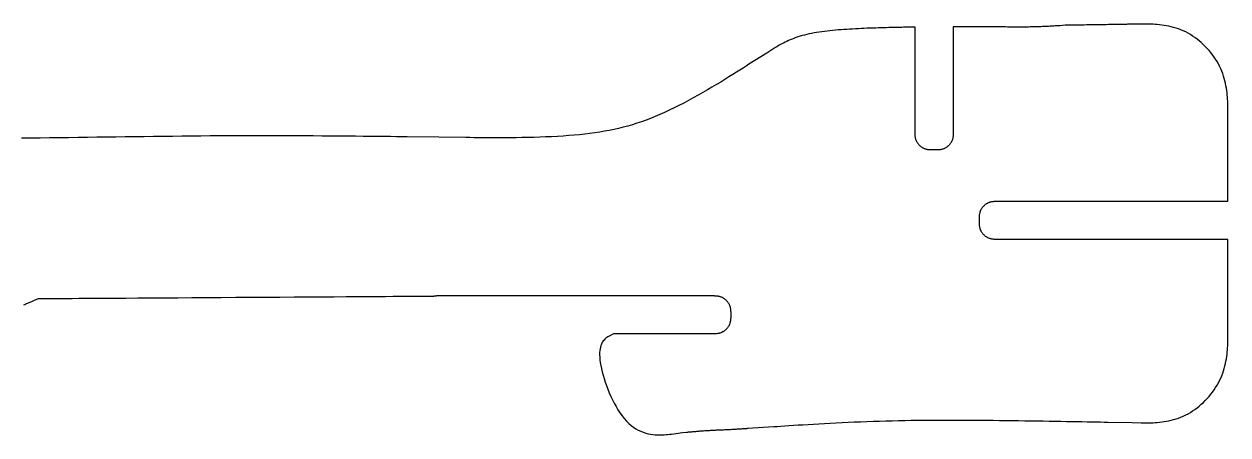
# Model space of a CAD drawing. Header units: millimetres. Extents: x -2860 to -1973, y -195 to 17.
# Drawn here: x -2121.3 to -1972.9, y -93.3 to -42.6 of the extents above; entities that cross this region are included whole.
import ezdxf

# ---------------------------------------------------------------- set-up
doc = ezdxf.new("R2010")
doc.units = ezdxf.units.MM

msp = doc.modelspace()

# ---------------------------------------------------------------- linework, layer by layer
at = {"flags": 128}
msp.add_lwpolyline([(-2121.29384, -77.240815), (-2121.174213, -77.187309), (-2121.056527, -77.135096), (-2120.941127, -77.084284), (-2120.82836, -77.03498), (-2120.71857, -76.987293), (-2120.612103, -76.94133), (-2120.509303, -76.897199), (-2120.410516, -76.855009), (-2120.316088, -76.814867), (-2120.226363, -76.77688), (-2120.141687, -76.741158), (-2120.062405, -76.707807), (-2119.988863, -76.676936), (-2119.492738, -76.468959), (-2119.491724, -76.468953), (-2119.484625, -76.468907), (-2119.465358, -76.468783), (-2119.427838, -76.468542), (-2119.365979, -76.468144), (-2119.273699, -76.467551), (-2119.144912, -76.466723), (-2118.973534, -76.465621), (-2118.753481, -76.464206), (-2118.478668, -76.462438), (-2118.143011, -76.46028), (-2117.740425, -76.457691), (-2117.264826, -76.454633), (-2116.71013, -76.451066), (-2116.070252, -76.446951), (-2115.339107, -76.442249), (-2114.510612, -76.436922), (-2113.578682, -76.430929), (-2112.537232, -76.424232), (-2111.380178, -76.416792), (-2110.104478, -76.408588), (-2108.719258, -76.399681), (-2107.236688, -76.390147), (-2105.668935, -76.380066), (-2104.02817, -76.369515), (-2102.32656, -76.358573), (-2100.576276, -76.347317), (-2098.789484, -76.335828), (-2096.978355, -76.324181), (-2095.155057, -76.312456), (-2093.331759, -76.300732), (-2091.52063, -76.289085), (-2089.733839, -76.277595), (-2087.983554, -76.26634), (-2086.281944, -76.255398), (-2084.641179, -76.244847), (-2083.073427, -76.234766), (-2081.590856, -76.225232), (-2080.205637, -76.216325), (-2078.929937, -76.208121), (-2077.772883, -76.200681), (-2076.731433, -76.193984), (-2075.799503, -76.187991), (-2074.971007, -76.182663), (-2074.239863, -76.177962), (-2073.599985, -76.173847), (-2073.045288, -76.17028), (-2072.569689, -76.167222), (-2072.167104, -76.164633), (-2071.831446, -76.162475), (-2071.556634, -76.160707), (-2071.33658, -76.159292), (-2071.165202, -76.15819), (-2071.036416, -76.157362), (-2070.944135, -76.156769), (-2070.882277, -76.156371), (-2070.844756, -76.15613), (-2070.825489, -76.156006), (-2070.818391, -76.15596), (-2070.817376, -76.155954), (-2070.791499, -76.150621), (-2070.787427, -76.149782), (-2070.782985, -76.148869), (-2070.778192, -76.147888), (-2070.773068, -76.146845), (-2070.76763, -76.145745), (-2070.761898, -76.144595), (-2070.755891, -76.143401), (-2070.749626, -76.142168), (-2070.743124, -76.140902), (-2070.736402, -76.13961), (-2070.729479, -76.138297), (-2070.722375, -76.136969), (-2070.715108, -76.135632), (-2070.707696, -76.134292), (-2070.700159, -76.132955), (-2070.692515, -76.131627), (-2070.684783, -76.130314), (-2070.676981, -76.129021), (-2070.669129, -76.127755), (-2070.661246, -76.126521), (-2070.653346, -76.125325), (-2070.645433, -76.124168), (-2070.637508, -76.123049), (-2070.62957, -76.121969), (-2070.62162, -76.120929), (-2070.613658, -76.119927), (-2070.605684, -76.118965), (-2070.597698, -76.118042), (-2070.589701, -76.117159), (-2070.581692, -76.116316), (-2070.573672, -76.115513), (-2070.565641, -76.11475), (-2070.5576, -76.114028), (-2070.549548, -76.113345), (-2070.541485, -76.112704), (-2070.533412, -76.112103), (-2070.525329, -76.111543), (-2070.517237, -76.111024), (-2070.509134, -76.110547), (-2070.501022, -76.110111), (-2070.492905, -76.109716), (-2070.484799, -76.10936), (-2070.476725, -76.109042), (-2070.468706, -76.108759), (-2070.460761, -76.108509), (-2070.452911, -76.108291), (-2070.445178, -76.108102), (-2070.437583, -76.107939), (-2070.430147, -76.107802), (-2070.42289, -76.107687), (-2070.415834, -76.107593), (-2070.408999, -76.107518), (-2070.402407, -76.10746), (-2070.396078, -76.107416), (-2070.390034, -76.107384), (-2070.384295, -76.107363), (-2070.378883, -76.10735), (-2070.373819, -76.107344), (-2070.369123, -76.107341), (-2070.337451, -76.107341), (-2070.336748, -76.107341), (-2070.331824, -76.107341), (-2070.318461, -76.107341), (-2070.292437, -76.107341), (-2070.249534, -76.107341), (-2070.18553, -76.107341), (-2070.096206, -76.107341), (-2069.977342, -76.107341), (-2069.824718, -76.107341), (-2069.634113, -76.107341), (-2069.401308, -76.107341), (-2069.122083, -76.107341), (-2068.792218, -76.107341), (-2068.407492, -76.107341), (-2067.963686, -76.107341), (-2067.456579, -76.107341), (-2066.881952, -76.107341), (-2066.235584, -76.107341), (-2065.513256, -76.107341), (-2064.710748, -76.107341), (-2063.825949, -76.107341), (-2062.865189, -76.107341), (-2061.836909, -76.107341), (-2060.749549, -76.107341), (-2059.611548, -76.107341), (-2058.431347, -76.107341), (-2057.217386, -76.107341), (-2055.978105, -76.107341), (-2054.721943, -76.107341), (-2053.457342, -76.107341), (-2052.19274, -76.107341), (-2050.936579, -76.107341), (-2049.697297, -76.107341), (-2048.483336, -76.107341), (-2047.303135, -76.107341), (-2046.165134, -76.107341), (-2045.077774, -76.107341), (-2044.049494, -76.107341), (-2043.088734, -76.107341), (-2042.203935, -76.107341), (-2041.401427, -76.107341), (-2040.679099, -76.107341), (-2040.032731, -76.107341), (-2039.458104, -76.107341), (-2038.950998, -76.107341), (-2038.507191, -76.107341), (-2038.122466, -76.107341), (-2037.7926, -76.107341), (-2037.513375, -76.107341), (-2037.28057, -76.107341), (-2037.089966, -76.107341), (-2036.937341, -76.107341), (-2036.818477, -76.107341), (-2036.729153, -76.107341), (-2036.66515, -76.107341), (-2036.622246, -76.107341), (-2036.596222, -76.107341), (-2036.582859, -76.107341), (-2036.577936, -76.107341), (-2036.577232, -76.107341), (-2036.359716, -76.107258), (-2036.325489, -76.107267), (-2036.288192, -76.107408), (-2036.248019, -76.107813), (-2036.205161, -76.108614), (-2036.159812, -76.109945), (-2036.112164, -76.111939), (-2036.062412, -76.114727), (-2036.010746, -76.118443), (-2035.95736, -76.123219), (-2035.902448, -76.129188), (-2035.846202, -76.136482), (-2035.788814, -76.145236), (-2035.730478, -76.15558), (-2035.671387, -76.167648), (-2035.611733, -76.181572), (-2035.551709, -76.197486), (-2035.491509, -76.215521), (-2035.431324, -76.235811), (-2035.371349, -76.258489), (-2035.311775, -76.283686), (-2035.252781, -76.311496), (-2035.194485, -76.341856), (-2035.136991, -76.374662), (-2035.080403, -76.409811), (-2035.024825, -76.4472), (-2034.970359, -76.486726), (-2034.91711, -76.528286), (-2034.865181, -76.571775), (-2034.814676, -76.617092), (-2034.765699, -76.664133), (-2034.718354, -76.712795), (-2034.672743, -76.762974), (-2034.628971, -76.814568), (-2034.587142, -76.867473), (-2034.547359, -76.921587), (-2034.509725, -76.976805), (-2034.474345, -77.033025), (-2034.441322, -77.090144), (-2034.410759, -77.148058), (-2034.382761, -77.206664), (-2034.357392, -77.265845), (-2034.334558, -77.325423), (-2034.314124, -77.385207), (-2034.295959, -77.445006), (-2034.279928, -77.504628), (-2034.265898, -77.563882), (-2034.253736, -77.622576), (-2034.243308, -77.680519), (-2034.234481, -77.737518), (-2034.227122, -77.793384), (-2034.221096, -77.847924), (-2034.216271, -77.900947), (-2034.212514, -77.952262), (-2034.20969, -78.001676), (-2034.207667, -78.048998), (-2034.20631, -78.094038), (-2034.205488, -78.136603), (-2034.205065, -78.176502), (-2034.204909, -78.213543), (-2034.204887, -78.463564), (-2034.204887, -78.679552), (-2034.20491, -78.713538), (-2034.205066, -78.750572), (-2034.20549, -78.790463), (-2034.206315, -78.83302), (-2034.207676, -78.87805), (-2034.209707, -78.925362), (-2034.21254, -78.974766), (-2034.216311, -79.026068), (-2034.221153, -79.079079), (-2034.227199, -79.133605), (-2034.234584, -79.189457), (-2034.243442, -79.246441), (-2034.253906, -79.304368), (-2034.266111, -79.363044), (-2034.28019, -79.422279), (-2034.296276, -79.481882), (-2034.314505, -79.54166), (-2034.33501, -79.601423), (-2034.357924, -79.660978), (-2034.383382, -79.720134), (-2034.411477, -79.778715), (-2034.442145, -79.836603), (-2034.475279, -79.893694), (-2034.510777, -79.949886), (-2034.548531, -80.005077), (-2034.588437, -80.059162), (-2034.630391, -80.112038), (-2034.674286, -80.163604), (-2034.720018, -80.213756), (-2034.767482, -80.262391), (-2034.816573, -80.309406), (-2034.867185, -80.354699), (-2034.919214, -80.398165), (-2034.972554, -80.439703), (-2035.027101, -80.479208), (-2035.08275, -80.51658), (-2035.139394, -80.551713), (-2035.19693, -80.584506), (-2035.255252, -80.614855), (-2035.314255, -80.642658), (-2035.37382, -80.66785), (-2035.433769, -80.690526), (-2035.493912, -80.710817), (-2035.554056, -80.728855), (-2035.61401, -80.744774), (-2035.673582, -80.758706), (-2035.732582, -80.770784), (-2035.790818, -80.781139), (-2035.848098, -80.789904), (-2035.904231, -80.797213), (-2035.959025, -80.803196), (-2036.012289, -80.807987), (-2036.063831, -80.811719), (-2036.11346, -80.814523), (-2036.160984, -80.816532), (-2036.206213, -80.817879), (-2036.248953, -80.818696), (-2036.289015, -80.819115), (-2036.326206, -80.81927), (-2036.577232, -80.819292), (-2036.577483, -80.819292), (-2036.579242, -80.819292), (-2036.584014, -80.819292), (-2036.593307, -80.819292), (-2036.608628, -80.819292), (-2036.631484, -80.819292), (-2036.663382, -80.819292), (-2036.705829, -80.819292), (-2036.760332, -80.819292), (-2036.828397, -80.819292), (-2036.911533, -80.819292), (-2037.011246, -80.819292), (-2037.129042, -80.819292), (-2037.266429, -80.819292), (-2037.424915, -80.819292), (-2037.606005, -80.819292), (-2037.811207, -80.819292), (-2038.042028, -80.819292), (-2038.299974, -80.819292), (-2038.586554, -80.819292), (-2038.902519, -80.819292), (-2039.245611, -80.819292), (-2039.612814, -80.819292), (-2040.001116, -80.819292), (-2040.407501, -80.819292), (-2040.828956, -80.819292), (-2041.262467, -80.819292), (-2041.70502, -80.819292), (-2042.153601, -80.819292), (-2042.605196, -80.819292), (-2043.056791, -80.819292), (-2043.505372, -80.819292), (-2043.947925, -80.819292), (-2044.381436, -80.819292), (-2044.802891, -80.819292), (-2045.209277, -80.819292), (-2045.597578, -80.819292), (-2045.964781, -80.819292), (-2046.307873, -80.819292), (-2046.623839, -80.819292), (-2046.910418, -80.819292), (-2047.168365, -80.819292), (-2047.399186, -80.819292), (-2047.604387, -80.819292), (-2047.785478, -80.819292), (-2047.943963, -80.819292), (-2048.08135, -80.819292), (-2048.199147, -80.819292), (-2048.298859, -80.819292), (-2048.381995, -80.819292), (-2048.450061, -80.819292), (-2048.504563, -80.819292), (-2048.54701, -80.819292), (-2048.578908, -80.819292), (-2048.601764, -80.819292), (-2048.617085, -80.819292), (-2048.626379, -80.819292), (-2048.631151, -80.819292), (-2048.632909, -80.819292), (-2048.63316, -80.819292), (-2049.112507, -81.068266), (-2049.187795, -81.10766), (-2049.269021, -81.151868), (-2049.354933, -81.201973), (-2049.444277, -81.259053), (-2049.535801, -81.32419), (-2049.628253, -81.398465), (-2049.72038, -81.482957), (-2049.81093, -81.578747), (-2049.898651, -81.686916), (-2049.982289, -81.808544), (-2050.060593, -81.944712), (-2050.132309, -82.0965), (-2050.196186, -82.264989), (-2050.25097, -82.45126), (-2050.29541, -82.656392), (-2050.328253, -82.881466), (-2050.348247, -83.127564), (-2050.354138, -83.395764), (-2050.344674, -83.687149), (-2050.318604, -84.002798), (-2050.274972, -84.343138), (-2050.21402, -84.705981), (-2050.136286, -85.088484), (-2050.042309, -85.487806), (-2049.932628, -85.901105), (-2049.807781, -86.325537), (-2049.668307, -86.758262), (-2049.514746, -87.196437), (-2049.347636, -87.637219), (-2049.167516, -88.077768), (-2048.974925, -88.51524), (-2048.770401, -88.946793), (-2048.554484, -89.369585), (-2048.327712, -89.780775), (-2048.090624, -90.17752), (-2047.843759, -90.556978), (-2047.587656, -90.916306), (-2047.322853, -91.252663), (-2047.04989, -91.563207), (-2046.769304, -91.845095), (-2046.481754, -92.096242), (-2046.188362, -92.317587), (-2045.89037, -92.510825), (-2045.589021, -92.677653), (-2045.285556, -92.819767), (-2044.981217, -92.938862), (-2044.677245, -93.036634), (-2044.374883, -93.114779), (-2044.075372, -93.174992), (-2043.779954, -93.21897), (-2043.489871, -93.248408), (-2043.206364, -93.265002), (-2042.930675, -93.270448), (-2042.664047, -93.266442), (-2042.40772, -93.254679), (-2042.162936, -93.236855), (-2041.930938, -93.214666), (-2041.712966, -93.189809), (-2041.510264, -93.163977), (-2040.140586, -92.977653), (-2039.658883, -92.931852), (-2039.583075, -92.924647), (-2039.500403, -92.916812), (-2039.411229, -92.908403), (-2039.315915, -92.899475), (-2039.214821, -92.890086), (-2039.10831, -92.880292), (-2038.996744, -92.870148), (-2038.880483, -92.859712), (-2038.75989, -92.849039), (-2038.635326, -92.838187), (-2038.507154, -92.82721), (-2038.375734, -92.816167), (-2038.241428, -92.805112), (-2038.104598, -92.794102), (-2037.965605, -92.783195), (-2037.824812, -92.772445), (-2037.68258, -92.761909), (-2037.53927, -92.751644), (-2037.395244, -92.741706), (-2037.250864, -92.732151), (-2037.106431, -92.723021), (-2036.962005, -92.714297), (-2036.817586, -92.705945), (-2036.673172, -92.697932), (-2036.528764, -92.690224), (-2036.38436, -92.682788), (-2036.239961, -92.675589), (-2036.095565, -92.668595), (-2035.951173, -92.66177), (-2035.806783, -92.655083), (-2035.662396, -92.648499), (-2035.51801, -92.641985), (-2035.373625, -92.635507), (-2035.229241, -92.62903), (-2035.084857, -92.622523), (-2034.940473, -92.615951), (-2034.796087, -92.60928), (-2034.6517, -92.602477), (-2034.507311, -92.595508), (-2034.36292, -92.588339), (-2034.218585, -92.580949), (-2034.074609, -92.573361), (-2033.931352, -92.565612), (-2033.789175, -92.557737), (-2033.648441, -92.549771), (-2033.509509, -92.54175), (-2033.372741, -92.533711), (-2033.238499, -92.525688), (-2033.107144, -92.517717), (-2032.979036, -92.509834), (-2032.854538, -92.502076), (-2032.734009, -92.494476), (-2032.617812, -92.487072), (-2032.506308, -92.479898), (-2032.399858, -92.472991), (-2032.298823, -92.466386), (-2032.203564, -92.460118), (-2032.114443, -92.454224), (-2032.03182, -92.44874), (-2031.474644, -92.411664), (-2028.874862, -92.238461), (-2028.465721, -92.211226), (-2028.019537, -92.181663), (-2027.53826, -92.150041), (-2027.023845, -92.116629), (-2026.478243, -92.081698), (-2025.903406, -92.045516), (-2025.301288, -92.008354), (-2024.67384, -91.97048), (-2024.023016, -91.932165), (-2023.350768, -91.893677), (-2022.659048, -91.855287), (-2021.949809, -91.817263), (-2021.225003, -91.779876), (-2020.486582, -91.743395), (-2019.736501, -91.708089), (-2018.97671, -91.674229), (-2018.209162, -91.642083), (-2017.43581, -91.611921), (-2016.658606, -91.584013), (-2015.879503, -91.558628), (-2015.100128, -91.535972), (-2014.320804, -91.515998), (-2013.541529, -91.498593), (-2012.7623, -91.483645), (-2011.983116, -91.471044), (-2011.203974, -91.460678), (-2010.424872, -91.452434), (-2009.645807, -91.446201), (-2008.866778, -91.441868), (-2008.087782, -91.439324), (-2007.308818, -91.438455), (-2006.529882, -91.439151), (-2005.750972, -91.4413), (-2004.972087, -91.444791), (-2004.193224, -91.449511), (-2003.414381, -91.45535), (-2002.635555, -91.462195), (-2001.856745, -91.469934), (-2001.077948, -91.478457), (-2000.299161, -91.487652), (-1999.520709, -91.497414), (-1998.744211, -91.50767), (-1997.971614, -91.518355), (-1997.204866, -91.529403), (-1996.445911, -91.540747), (-1995.696696, -91.552323), (-1994.959167, -91.564064), (-1994.235272, -91.575905), (-1993.526956, -91.587781), (-1992.836164, -91.599624), (-1992.164845, -91.611371), (-1991.514944, -91.622954), (-1990.888407, -91.634308), (-1990.287181, -91.645368), (-1989.713211, -91.656068), (-1989.168445, -91.666341), (-1988.654828, -91.676123), (-1988.174307, -91.685348), (-1987.728829, -91.693949), (-1984.724689, -91.752169), (-1983.645415, -91.773086), (-1983.475589, -91.776262), (-1983.290529, -91.779042), (-1983.091194, -91.780716), (-1982.878537, -91.780575), (-1982.653517, -91.777908), (-1982.417089, -91.772006), (-1982.170209, -91.762159), (-1981.913834, -91.747658), (-1981.64892, -91.727792), (-1981.376423, -91.701851), (-1981.0973, -91.669127), (-1980.812506, -91.628909), (-1980.522998, -91.580487), (-1980.229733, -91.523152), (-1979.933665, -91.456193), (-1979.635753, -91.378902), (-1979.336951, -91.290567), (-1979.038217, -91.190481), (-1978.740506, -91.077932), (-1978.444775, -90.952211), (-1978.151906, -90.81282), (-1977.86249, -90.66011), (-1977.577041, -90.494645), (-1977.296075, -90.316987), (-1977.020109, -90.1277), (-1976.749658, -89.927347), (-1976.485239, -89.716491), (-1976.227366, -89.495695), (-1975.976556, -89.265522), (-1975.733325, -89.026535), (-1975.498188, -88.779298), (-1975.271662, -88.524374), (-1975.054262, -88.262325), (-1974.846504, -87.993715), (-1974.648905, -87.719108), (-1974.461979, -87.439065), (-1974.286242, -87.154151), (-1974.122212, -86.864928), (-1973.970403, -86.57196), (-1973.831331, -86.27581), (-1973.705315, -85.977103), (-1973.591891, -85.676717), (-1973.490394, -85.375593), (-1973.400162, -85.074671), (-1973.320533, -84.774891), (-1973.250843, -84.477194), (-1973.190431, -84.182519), (-1973.138633, -83.891807), (-1973.094788, -83.605999), (-1973.058231, -83.326035), (-1973.028301, -83.052854), (-1973.004335, -82.787398), (-1972.98567, -82.530607), (-1972.971644, -82.283421), (-1972.961593, -82.04678), (-1972.954856, -81.821624), (-1972.95077, -81.608895), (-1972.948672, -81.409532), (-1972.947899, -81.224476), (-1972.947788, -79.975516), (-1972.947788, -79.975291), (-1972.947788, -79.973717), (-1972.947788, -79.969444), (-1972.947788, -79.961123), (-1972.947788, -79.947404), (-1972.947788, -79.926939), (-1972.947788, -79.898377), (-1972.947788, -79.86037), (-1972.947788, -79.811567), (-1972.947788, -79.750621), (-1972.947788, -79.67618), (-1972.947788, -79.586897), (-1972.947788, -79.481421), (-1972.947788, -79.358403), (-1972.947788, -79.216494), (-1972.947788, -79.054345), (-1972.947788, -78.870605), (-1972.947788, -78.663926), (-1972.947788, -78.432959), (-1972.947788, -78.176353), (-1972.947788, -77.893435), (-1972.947788, -77.586228), (-1972.947788, -77.257431), (-1972.947788, -76.909743), (-1972.947788, -76.545862), (-1972.947788, -76.168488), (-1972.947788, -75.780318), (-1972.947788, -75.384053), (-1972.947788, -74.98239), (-1972.947788, -74.578028), (-1972.947788, -74.173666), (-1972.947788, -73.772003), (-1972.947788, -73.375737), (-1972.947788, -72.987568), (-1972.947788, -72.610194), (-1972.947788, -72.246313), (-1972.947788, -71.898625), (-1972.947788, -71.569828), (-1972.947788, -71.262621), (-1972.947788, -70.979703), (-1972.947788, -70.723097), (-1972.947788, -70.492129), (-1972.947788, -70.285451), (-1972.947788, -70.101711), (-1972.947788, -69.939562), (-1972.947788, -69.797653), (-1972.947788, -69.674635), (-1972.947788, -69.569159), (-1972.947788, -69.479876), (-1972.947788, -69.405435), (-1972.947788, -69.344489), (-1972.947788, -69.295686), (-1972.947788, -69.257679), (-1972.947788, -69.229117), (-1972.947788, -69.208652), (-1972.947788, -69.194933), (-1972.947788, -69.186612), (-1972.947788, -69.182339), (-1972.947788, -69.180765), (-1972.947788, -69.18054), (-1972.948377, -69.18054), (-1972.952496, -69.18054), (-1972.963676, -69.18054), (-1972.985447, -69.18054), (-1973.021341, -69.18054), (-1973.074888, -69.18054), (-1973.149618, -69.18054), (-1973.249062, -69.18054), (-1973.37675, -69.18054), (-1973.536214, -69.18054), (-1973.730982, -69.18054), (-1973.964587, -69.18054), (-1974.240559, -69.18054), (-1974.562428, -69.18054), (-1974.933724, -69.18054), (-1975.357979, -69.18054), (-1975.838723, -69.18054), (-1976.379486, -69.18054), (-1976.983799, -69.18054), (-1977.655192, -69.18054), (-1978.395431, -69.18054), (-1979.199221, -69.18054), (-1980.059499, -69.18054), (-1980.969204, -69.18054), (-1981.921277, -69.18054), (-1982.908655, -69.18054), (-1983.924277, -69.18054), (-1984.961083, -69.18054), (-1986.012011, -69.18054), (-1987.07, -69.18054), (-1988.127989, -69.18054), (-1989.178917, -69.18054), (-1990.215722, -69.18054), (-1991.231345, -69.18054), (-1992.218723, -69.18054), (-1993.170795, -69.18054), (-1994.080501, -69.18054), (-1994.940779, -69.18054), (-1995.744568, -69.18054), (-1996.484808, -69.18054), (-1997.156201, -69.18054), (-1997.760514, -69.18054), (-1998.301277, -69.18054), (-1998.782021, -69.18054), (-1999.206275, -69.18054), (-1999.577572, -69.18054), (-1999.899441, -69.18054), (-2000.175412, -69.18054), (-2000.409017, -69.18054), (-2000.603786, -69.18054), (-2000.763249, -69.18054), (-2000.890938, -69.18054), (-2000.990382, -69.18054), (-2001.065112, -69.18054), (-2001.118658, -69.18054), (-2001.154552, -69.18054), (-2001.176324, -69.18054), (-2001.187504, -69.18054), (-2001.191623, -69.18054), (-2001.192212, -69.18054), (-2001.192239, -69.18054), (-2001.192428, -69.18054), (-2001.192944, -69.18054), (-2001.193947, -69.18054), (-2001.195602, -69.18054), (-2001.19807, -69.18054), (-2001.201515, -69.18054), (-2001.206098, -69.18054), (-2001.211984, -69.18054), (-2001.219334, -69.18054), (-2001.228311, -69.18054), (-2001.239079, -69.18054), (-2001.251799, -69.18054), (-2001.266635, -69.18054), (-2001.28375, -69.18054), (-2001.303305, -69.18054), (-2001.325464, -69.18054), (-2001.350389, -69.18054), (-2001.378244, -69.18054), (-2001.409191, -69.18054), (-2001.443333, -69.180518), (-2001.480538, -69.180363), (-2001.520615, -69.179943), (-2001.563372, -69.179126), (-2001.608618, -69.177778), (-2001.65616, -69.175767), (-2001.705808, -69.172961), (-2001.757369, -69.169227), (-2001.810652, -69.164433), (-2001.865466, -69.158445), (-2001.921619, -69.151132), (-2001.97892, -69.14236), (-2002.037176, -69.131998), (-2002.096197, -69.119912), (-2002.15579, -69.10597), (-2002.215765, -69.09004), (-2002.275929, -69.071988), (-2002.336091, -69.051683), (-2002.39606, -69.028992), (-2002.455643, -69.003782), (-2002.514665, -68.97596), (-2002.573004, -68.945589), (-2002.630557, -68.912774), (-2002.687218, -68.877616), (-2002.742882, -68.84022), (-2002.797443, -68.800688), (-2002.850798, -68.759124), (-2002.90284, -68.71563), (-2002.953464, -68.67031), (-2003.002566, -68.623267), (-2003.050041, -68.574604), (-2003.095782, -68.524425), (-2003.139686, -68.472831), (-2003.181647, -68.419928), (-2003.221559, -68.365817), (-2003.259319, -68.310602), (-2003.29482, -68.254385), (-2003.327958, -68.197271), (-2003.358628, -68.139363), (-2003.386724, -68.080762), (-2003.412181, -68.021588), (-2003.435093, -67.962017), (-2003.455595, -67.90224), (-2003.47382, -67.842449), (-2003.489902, -67.782836), (-2003.503975, -67.72359), (-2003.516174, -67.664905), (-2003.526631, -67.606972), (-2003.535482, -67.549981), (-2003.54286, -67.494125), (-2003.548898, -67.439594), (-2003.553732, -67.38658), (-2003.557494, -67.335275), (-2003.56032, -67.28587), (-2003.562342, -67.238556), (-2003.563695, -67.193525), (-2003.564513, -67.150967), (-2003.564929, -67.111076), (-2003.565078, -67.074042), (-2003.565053, -66.824068), (-2003.565094, -66.608081), (-2003.565078, -66.574095), (-2003.56493, -66.537061), (-2003.564515, -66.497169), (-2003.5637, -66.454613), (-2003.562351, -66.409582), (-2003.560336, -66.362269), (-2003.557521, -66.312865), (-2003.553772, -66.261562), (-2003.548955, -66.20855), (-2003.542937, -66.154022), (-2003.535585, -66.098169), (-2003.526765, -66.041183), (-2003.516344, -65.983254), (-2003.504188, -65.924575), (-2003.490164, -65.865336), (-2003.474137, -65.80573), (-2003.455976, -65.745947), (-2003.435545, -65.68618), (-2003.412712, -65.626619), (-2003.387344, -65.567457), (-2003.359345, -65.50887), (-2003.328781, -65.450975), (-2003.295755, -65.393876), (-2003.260371, -65.337676), (-2003.222732, -65.282477), (-2003.182942, -65.228384), (-2003.141105, -65.175498), (-2003.097325, -65.123923), (-2003.051705, -65.073762), (-2003.004349, -65.025118), (-2002.955361, -64.978093), (-2002.904844, -64.932792), (-2002.852902, -64.889316), (-2002.799639, -64.84777), (-2002.745159, -64.808255), (-2002.689564, -64.770876), (-2002.63296, -64.735734), (-2002.575449, -64.702934), (-2002.517136, -64.672577), (-2002.458124, -64.644768), (-2002.398531, -64.61957), (-2002.338536, -64.596889), (-2002.278332, -64.576594), (-2002.218111, -64.558551), (-2002.158067, -64.542628), (-2002.098392, -64.528692), (-2002.03928, -64.516612), (-2001.980924, -64.506255), (-2001.923516, -64.497487), (-2001.867249, -64.490177), (-2001.812317, -64.484192), (-2001.758912, -64.4794), (-2001.707227, -64.475668), (-2001.657455, -64.472863), (-2001.60979, -64.470853), (-2001.564424, -64.469506), (-2001.52155, -64.468689), (-2001.481361, -64.46827), (-2001.444051, -64.468115), (-2001.409811, -64.468093), (-2001.378776, -64.468093), (-2001.350841, -64.468093), (-2001.325845, -64.468093), (-2001.303622, -64.468093), (-2001.284011, -64.468093), (-2001.266848, -64.468093), (-2001.25197, -64.468093), (-2001.239213, -64.468093), (-2001.228415, -64.468093), (-2001.219411, -64.468093), (-2001.21204, -64.468093), (-2001.206138, -64.468093), (-2001.201541, -64.468093), (-2001.198087, -64.468093), (-2001.195612, -64.468093), (-2001.193952, -64.468093), (-2001.192946, -64.468093), (-2001.192429, -64.468093), (-2001.192239, -64.468093), (-2001.192212, -64.468093), (-2001.191623, -64.468093), (-2001.187504, -64.468093), (-2001.176324, -64.468093), (-2001.154552, -64.468093), (-2001.118658, -64.468093), (-2001.065112, -64.468093), (-2000.990382, -64.468093), (-2000.890938, -64.468093), (-2000.763249, -64.468093), (-2000.603786, -64.468093), (-2000.409017, -64.468093), (-2000.175412, -64.468093), (-1999.899441, -64.468093), (-1999.577572, -64.468093), (-1999.206275, -64.468093), (-1998.782021, -64.468093), (-1998.301277, -64.468093), (-1997.760514, -64.468093), (-1997.156201, -64.468093), (-1996.484808, -64.468093), (-1995.744568, -64.468093), (-1994.940779, -64.468093), (-1994.080501, -64.468093), (-1993.170795, -64.468093), (-1992.218723, -64.468093), (-1991.231345, -64.468093), (-1990.215722, -64.468093), (-1989.178917, -64.468093), (-1988.127989, -64.468093), (-1987.07, -64.468093), (-1986.012011, -64.468093), (-1984.961083, -64.468093), (-1983.924277, -64.468093), (-1982.908655, -64.468093), (-1981.921277, -64.468093), (-1980.969204, -64.468093), (-1980.059499, -64.468093), (-1979.199221, -64.468093), (-1978.395431, -64.468093), (-1977.655192, -64.468093), (-1976.983799, -64.468093), (-1976.379486, -64.468093), (-1975.838723, -64.468093), (-1975.357979, -64.468093), (-1974.933724, -64.468093), (-1974.562428, -64.468093), (-1974.240559, -64.468093), (-1973.964587, -64.468093), (-1973.730982, -64.468093), (-1973.536214, -64.468093), (-1973.37675, -64.468093), (-1973.249062, -64.468093), (-1973.149618, -64.468093), (-1973.074888, -64.468093), (-1973.021341, -64.468093), (-1972.985447, -64.468093), (-1972.963676, -64.468093), (-1972.952496, -64.468093), (-1972.948377, -64.468093), (-1972.947788, -64.468093), (-1972.947788, -64.467884), (-1972.947788, -64.466421), (-1972.947788, -64.462451), (-1972.947788, -64.45472), (-1972.947788, -64.441974), (-1972.947788, -64.42296), (-1972.947788, -64.396423), (-1972.947788, -64.361111), (-1972.947788, -64.315769), (-1972.947788, -64.259143), (-1972.947788, -64.189981), (-1972.947788, -64.107028), (-1972.947788, -64.009031), (-1972.947788, -63.894735), (-1972.947788, -63.762888), (-1972.947788, -63.612236), (-1972.947788, -63.441524), (-1972.947788, -63.249499), (-1972.947788, -63.034908), (-1972.947788, -62.796497), (-1972.947788, -62.533638), (-1972.947788, -62.248213), (-1972.947788, -61.942729), (-1972.947788, -61.619693), (-1972.947788, -61.281613), (-1972.947788, -60.930996), (-1972.947788, -60.570349), (-1972.947788, -60.20218), (-1972.947788, -59.828996), (-1972.947788, -59.453305), (-1972.947788, -59.077614), (-1972.947788, -58.70443), (-1972.947788, -58.336261), (-1972.947788, -57.975614), (-1972.947788, -57.624997), (-1972.947788, -57.286917), (-1972.947788, -56.963881), (-1972.947788, -56.658397), (-1972.947788, -56.372972), (-1972.947788, -56.110113), (-1972.947788, -55.871702), (-1972.947788, -55.657111), (-1972.947788, -55.465086), (-1972.947788, -55.294374), (-1972.947788, -55.143722), (-1972.947788, -55.011875), (-1972.947788, -54.897579), (-1972.947788, -54.799582), (-1972.947788, -54.716629), (-1972.947788, -54.647467), (-1972.947788, -54.590842), (-1972.947788, -54.5455), (-1972.947788, -54.510187), (-1972.947788, -54.48365), (-1972.947788, -54.464636), (-1972.947788, -54.45189), (-1972.947788, -54.444159), (-1972.947788, -54.440189), (-1972.947788, -54.438726), (-1972.947788, -54.438517), (-1972.947788, -53.359367), (-1972.947899, -53.189558), (-1972.948672, -53.004505), (-1972.950771, -52.805151), (-1972.954859, -52.592439), (-1972.961598, -52.367312), (-1972.971652, -52.130713), (-1972.985682, -51.883586), (-1973.004353, -51.626873), (-1973.028327, -51.361518), (-1973.058267, -51.088464), (-1973.094836, -50.808653), (-1973.138696, -50.523029), (-1973.19051, -50.232536), (-1973.250942, -49.938116), (-1973.320655, -49.640711), (-1973.40031, -49.341267), (-1973.490571, -49.040725), (-1973.592102, -48.740028), (-1973.705563, -48.44012), (-1973.83162, -48.141944), (-1973.970737, -47.846378), (-1974.122596, -47.554042), (-1974.286679, -47.26549), (-1974.462469, -46.981278), (-1974.649452, -46.701959), (-1974.847109, -46.42809), (-1975.054925, -46.160224), (-1975.272382, -45.898916), (-1975.498965, -45.644721), (-1975.734157, -45.398194), (-1975.977441, -45.15989), (-1976.228301, -44.930363), (-1976.486221, -44.710168), (-1976.750683, -44.49986), (-1977.021172, -44.299994), (-1977.29717, -44.111124), (-1977.578162, -43.933805), (-1977.863631, -43.768593), (-1978.15306, -43.616041), (-1978.445932, -43.476704), (-1978.741659, -43.350929), (-1979.039358, -43.238222), (-1979.338073, -43.137883), (-1979.636848, -43.049209), (-1979.934728, -42.971501), (-1980.230757, -42.904056), (-1980.52398, -42.846172), (-1980.813441, -42.797149), (-1981.098185, -42.756285), (-1981.377255, -42.722878), (-1981.649697, -42.696228), (-1981.914554, -42.675632), (-1982.170872, -42.660389), (-1982.417694, -42.649799), (-1982.654064, -42.643159), (-1982.879028, -42.639768), (-1983.09163, -42.638925), (-1983.290913, -42.639928), (-1983.475923, -42.642076), (-1984.724689, -42.661864), (-1984.724862, -42.661867), (-1984.726068, -42.661886), (-1984.729341, -42.661938), (-1984.735715, -42.662039), (-1984.746224, -42.662207), (-1984.761901, -42.662456), (-1984.783781, -42.662804), (-1984.812896, -42.663266), (-1984.85028, -42.663861), (-1984.896968, -42.664603), (-1984.953992, -42.665509), (-1985.022386, -42.666596), (-1985.103184, -42.667881), (-1985.197421, -42.669379), (-1985.306128, -42.671107), (-1985.430341, -42.673081), (-1985.571092, -42.675319), (-1985.729416, -42.677836), (-1985.906345, -42.680648), (-1986.102915, -42.683773), (-1986.319641, -42.687218), (-1986.554973, -42.690959), (-1986.806843, -42.694963), (-1987.073185, -42.699197), (-1987.351932, -42.703628), (-1987.641014, -42.708223), (-1987.938366, -42.71295), (-1988.241921, -42.717775), (-1988.549609, -42.722666), (-1988.859366, -42.72759), (-1989.169122, -42.732514), (-1989.476811, -42.737406), (-1989.780365, -42.742231), (-1990.077717, -42.746958), (-1990.3668, -42.751553), (-1990.645546, -42.755984), (-1990.911888, -42.760218), (-1991.163758, -42.764222), (-1991.39909, -42.767963), (-1991.615816, -42.771408), (-1991.812386, -42.774533), (-1991.989315, -42.777345), (-1992.147639, -42.779862), (-1992.28839, -42.782099), (-1992.412603, -42.784074), (-1992.52131, -42.785802), (-1992.615547, -42.7873), (-1992.696345, -42.788584), (-1992.76474, -42.789672), (-1992.821764, -42.790578), (-1992.868451, -42.79132), (-1992.905835, -42.791915), (-1992.93495, -42.792377), (-1992.95683, -42.792725), (-1992.972507, -42.792974), (-1992.983016, -42.793141), (-1992.98939, -42.793243), (-1992.992664, -42.793295), (-1992.99387, -42.793314), (-1992.994042, -42.793317), (-1993.646716, -42.836473), (-1993.74945, -42.843257), (-1993.861607, -42.850615), (-1993.982816, -42.85847), (-1994.112709, -42.866749), (-1994.250917, -42.875376), (-1994.397073, -42.884278), (-1994.550806, -42.893379), (-1994.711749, -42.902604), (-1994.879533, -42.91188), (-1995.053789, -42.921131), (-1995.234149, -42.930283), (-1995.420244, -42.939262), (-1995.611705, -42.947991), (-1995.808163, -42.956398), (-1996.00925, -42.964406), (-1996.214598, -42.971943), (-1996.423837, -42.978932), (-1996.636599, -42.985299), (-1996.852516, -42.99097), (-1997.071218, -42.995869), (-1997.292381, -42.999944), (-1997.515853, -43.003226), (-1997.741527, -43.005767), (-1997.969296, -43.007619), (-1998.199053, -43.008835), (-1998.430689, -43.009467), (-1998.664097, -43.009568), (-1998.899171, -43.00919), (-1999.135802, -43.008385), (-1999.373884, -43.007206), (-1999.613308, -43.005705), (-1999.853967, -43.003935), (-2000.095755, -43.001948), (-2000.338563, -42.999796), (-2000.582284, -42.997532), (-2000.82681, -42.995208), (-2001.072035, -42.992876), (-2001.31785, -42.99059), (-2001.564149, -42.988401), (-2001.810824, -42.986362), (-2002.057678, -42.984514), (-2002.304165, -42.982858), (-2002.549645, -42.981384), (-2002.793482, -42.980081), (-2003.035039, -42.978939), (-2003.273678, -42.977948), (-2003.508762, -42.977097), (-2003.739655, -42.976376), (-2003.965718, -42.975775), (-2004.186315, -42.975283), (-2004.400809, -42.974891), (-2004.608562, -42.974587), (-2004.808936, -42.974363), (-2005.001296, -42.974206), (-2005.185003, -42.974108), (-2005.359421, -42.974057), (-2005.523912, -42.974044), (-2005.677839, -42.974058), (-2005.820565, -42.974088), (-2006.783158, -42.974374), (-2006.783158, -42.974641), (-2006.783158, -42.976509), (-2006.783158, -42.981579), (-2006.783158, -42.991452), (-2006.783158, -43.007729), (-2006.783158, -43.032012), (-2006.783158, -43.065901), (-2006.783158, -43.110997), (-2006.783158, -43.168902), (-2006.783158, -43.241216), (-2006.783158, -43.329541), (-2006.783158, -43.435477), (-2006.783158, -43.560626), (-2006.783158, -43.706589), (-2006.783158, -43.874967), (-2006.783158, -44.06736), (-2006.783158, -44.28537), (-2006.783158, -44.530598), (-2006.783158, -44.804645), (-2006.783158, -45.109112), (-2006.783158, -45.4448), (-2006.783158, -45.809307), (-2006.783158, -46.19943), (-2006.783158, -46.611968), (-2006.783158, -47.043719), (-2006.783158, -47.491481), (-2006.783158, -47.95205), (-2006.783158, -48.422227), (-2006.783158, -48.898807), (-2006.783158, -49.378589), (-2006.783158, -49.858372), (-2006.783158, -50.334952), (-2006.783158, -50.805128), (-2006.783158, -51.265698), (-2006.783158, -51.71346), (-2006.783158, -52.14521), (-2006.783158, -52.557749), (-2006.783158, -52.947872), (-2006.783158, -53.312379), (-2006.783158, -53.648066), (-2006.783158, -53.952533), (-2006.783158, -54.226581), (-2006.783158, -54.471809), (-2006.783158, -54.689819), (-2006.783158, -54.882212), (-2006.783158, -55.05059), (-2006.783158, -55.196552), (-2006.783158, -55.321701), (-2006.783158, -55.427638), (-2006.783158, -55.515963), (-2006.783158, -55.588277), (-2006.783158, -55.646182), (-2006.783158, -55.691278), (-2006.783158, -55.725167), (-2006.783158, -55.74945), (-2006.783158, -55.765727), (-2006.783158, -55.7756), (-2006.783158, -55.78067), (-2006.783158, -55.782538), (-2006.783158, -55.782805), (-2006.783158, -55.999991), (-2006.78318, -56.034166), (-2006.783335, -56.071406), (-2006.783754, -56.11152), (-2006.784571, -56.154316), (-2006.785918, -56.199602), (-2006.787928, -56.247185), (-2006.790733, -56.296874), (-2006.794465, -56.348476), (-2006.799257, -56.4018), (-2006.805242, -56.456654), (-2006.812552, -56.512845), (-2006.82132, -56.570181), (-2006.831677, -56.628471), (-2006.843758, -56.687522), (-2006.857693, -56.747142), (-2006.873616, -56.80714), (-2006.891659, -56.867323), (-2006.911954, -56.927499), (-2006.934635, -56.987477), (-2006.959833, -57.047064), (-2006.987643, -57.106082), (-2007.017999, -57.164413), (-2007.050799, -57.221952), (-2007.085941, -57.278594), (-2007.12332, -57.334235), (-2007.162835, -57.38877), (-2007.204381, -57.442094), (-2007.247857, -57.494104), (-2007.293158, -57.544694), (-2007.340183, -57.593759), (-2007.388827, -57.641196), (-2007.438988, -57.686899), (-2007.490563, -57.730764), (-2007.543449, -57.772686), (-2007.597543, -57.812561), (-2007.652741, -57.850284), (-2007.708941, -57.885751), (-2007.76604, -57.918856), (-2007.823935, -57.949496), (-2007.882522, -57.977565), (-2007.941685, -58.002999), (-2008.001245, -58.025892), (-2008.061012, -58.046378), (-2008.120795, -58.06459), (-2008.180401, -58.080662), (-2008.23964, -58.094727), (-2008.298319, -58.10692), (-2008.356248, -58.117375), (-2008.413234, -58.126225), (-2008.469087, -58.133603), (-2008.523615, -58.139644), (-2008.576627, -58.144481), (-2008.62793, -58.148248), (-2008.677334, -58.151079), (-2008.724647, -58.153108), (-2008.769678, -58.154467), (-2008.812235, -58.155292), (-2008.852126, -58.155716), (-2008.88916, -58.155872), (-2009.139133, -58.155894), (-2009.355121, -58.155894), (-2009.389107, -58.155872), (-2009.426141, -58.155716), (-2009.466033, -58.155293), (-2009.50859, -58.15447), (-2009.553621, -58.153113), (-2009.600935, -58.151089), (-2009.65034, -58.148264), (-2009.701645, -58.144505), (-2009.754659, -58.139678), (-2009.80919, -58.133649), (-2009.865046, -58.126286), (-2009.922037, -58.117455), (-2009.97997, -58.107023), (-2010.038656, -58.094855), (-2010.097901, -58.080818), (-2010.157514, -58.06478), (-2010.217305, -58.046606), (-2010.277082, -58.026163), (-2010.336653, -58.003318), (-2010.395827, -57.977937), (-2010.454428, -57.949926), (-2010.512336, -57.91935), (-2010.569451, -57.886311), (-2010.625667, -57.850915), (-2010.680882, -57.813264), (-2010.734993, -57.773463), (-2010.787897, -57.731615), (-2010.83949, -57.687824), (-2010.889669, -57.642194), (-2010.938332, -57.594829), (-2010.985375, -57.545831), (-2011.030695, -57.495306), (-2011.074189, -57.443357), (-2011.115753, -57.390087), (-2011.155285, -57.335601), (-2011.192681, -57.280002), (-2011.227839, -57.223393), (-2011.260654, -57.16588), (-2011.291025, -57.107565), (-2011.318847, -57.048552), (-2011.344057, -56.98896), (-2011.366748, -56.928966), (-2011.387053, -56.868765), (-2011.405105, -56.808548), (-2011.421035, -56.748508), (-2011.434977, -56.688839), (-2011.447063, -56.629733), (-2011.457425, -56.571383), (-2011.466197, -56.513983), (-2011.47351, -56.457723), (-2011.479498, -56.402799), (-2011.484292, -56.349402), (-2011.488026, -56.297726), (-2011.490832, -56.247962), (-2011.492843, -56.200305), (-2011.494191, -56.154947), (-2011.495008, -56.112081), (-2011.495428, -56.0719), (-2011.495583, -56.034596), (-2011.495605, -55.782805), (-2011.495605, -55.782539), (-2011.495605, -55.780677), (-2011.495605, -55.775622), (-2011.495605, -55.765778), (-2011.495605, -55.749549), (-2011.495605, -55.725339), (-2011.495605, -55.691551), (-2011.495605, -55.646589), (-2011.495605, -55.588857), (-2011.495605, -55.516758), (-2011.495605, -55.428697), (-2011.495605, -55.323076), (-2011.495605, -55.198301), (-2011.495605, -55.052773), (-2011.495605, -54.884898), (-2011.495605, -54.693078), (-2011.495605, -54.475718), (-2011.495605, -54.231221), (-2011.495605, -53.957991), (-2011.495605, -53.654432), (-2011.495605, -53.319746), (-2011.495605, -52.956326), (-2011.495605, -52.567366), (-2011.495605, -52.156058), (-2011.495605, -51.725595), (-2011.495605, -51.279169), (-2011.495605, -50.819972), (-2011.495605, -50.351198), (-2011.495605, -49.876039), (-2011.495605, -49.397687), (-2011.495605, -48.919335), (-2011.495605, -48.444176), (-2011.495605, -47.975402), (-2011.495605, -47.516206), (-2011.495605, -47.06978), (-2011.495605, -46.639316), (-2011.495605, -46.228008), (-2011.495605, -45.839048), (-2011.495605, -45.475629), (-2011.495605, -45.140942), (-2011.495605, -44.837383), (-2011.495605, -44.564153), (-2011.495605, -44.319656), (-2011.495605, -44.102296), (-2011.495605, -43.910477), (-2011.495605, -43.742601), (-2011.495605, -43.597074), (-2011.495605, -43.472298), (-2011.495605, -43.366677), (-2011.495605, -43.278616), (-2011.495605, -43.206517), (-2011.495605, -43.148785), (-2011.495605, -43.103823), (-2011.495605, -43.070036), (-2011.495605, -43.045825), (-2011.495605, -43.029596), (-2011.495605, -43.019753), (-2011.495605, -43.014698), (-2011.495605, -43.012836), (-2011.495605, -43.012569), (-2012.72791, -43.035677), (-2012.921836, -43.039323), (-2013.133278, -43.043358), (-2013.361266, -43.047821), (-2013.604831, -43.052755), (-2013.863004, -43.058201), (-2014.134816, -43.064199), (-2014.419297, -43.070793), (-2014.715478, -43.078022), (-2015.022391, -43.085927), (-2015.339065, -43.094552), (-2015.664533, -43.103935), (-2015.997823, -43.11412), (-2016.337968, -43.125147), (-2016.683999, -43.137057), (-2017.034945, -43.149892), (-2017.389838, -43.163693), (-2017.747709, -43.178501), (-2018.107588, -43.194358), (-2018.468507, -43.211305), (-2018.829495, -43.229383), (-2019.189688, -43.248656), (-2019.548627, -43.269273), (-2019.905961, -43.291406), (-2020.261336, -43.315228), (-2020.614398, -43.340911), (-2020.964794, -43.368625), (-2021.312171, -43.398545), (-2021.656175, -43.43084), (-2021.996453, -43.465684), (-2022.332652, -43.503248), (-2022.664418, -43.543704), (-2022.991398, -43.587225), (-2023.313238, -43.633982), (-2023.629585, -43.684147), (-2023.940086, -43.737892), (-2024.244387, -43.795389), (-2024.542136, -43.85681), (-2024.832978, -43.922328), (-2025.11656, -43.992113), (-2025.392529, -44.066339), (-2025.660576, -44.145058), (-2025.920575, -44.227852), (-2026.172441, -44.314184), (-2026.416094, -44.403517), (-2026.651449, -44.495312), (-2026.878425, -44.589034), (-2027.096938, -44.684145), (-2027.306906, -44.780108), (-2027.508247, -44.876386), (-2027.700878, -44.972441), (-2027.884717, -45.067737), (-2028.059679, -45.161736), (-2028.225684, -45.253901), (-2028.382648, -45.343695), (-2028.530489, -45.430581), (-2028.669124, -45.514021), (-2028.798471, -45.593479), (-2028.918447, -45.668417), (-2029.028968, -45.738299), (-2029.771219, -46.211329), (-2031.950023, -47.600509), (-2032.292851, -47.819004), (-2032.666363, -48.056536), (-2033.068561, -48.311302), (-2033.497445, -48.5815), (-2033.951018, -48.86533), (-2034.42728, -49.160989), (-2034.924234, -49.466675), (-2035.439882, -49.780588), (-2035.972224, -50.100925), (-2036.519262, -50.425884), (-2037.078998, -50.753665), (-2037.649434, -51.082464), (-2038.22857, -51.410482), (-2038.81441, -51.735915), (-2039.404953, -52.056963), (-2039.998202, -52.371823), (-2040.592159, -52.678694), (-2041.184824, -52.975774), (-2041.774201, -53.261262), (-2042.358289, -53.533356), (-2042.93563, -53.790629), (-2043.506921, -54.033157), (-2044.0734, -54.261392), (-2044.636304, -54.475783), (-2045.196868, -54.676782), (-2045.756331, -54.86484), (-2046.315928, -55.040407), (-2046.876897, -55.203934), (-2047.440475, -55.355873), (-2048.007898, -55.496674), (-2048.580403, -55.626787), (-2049.159228, -55.746665), (-2049.745608, -55.856757), (-2050.340782, -55.957515), (-2050.945985, -56.04939), (-2051.562455, -56.132831), (-2052.191428, -56.208291), (-2052.834142, -56.27622), (-2053.491833, -56.337069), (-2054.165738, -56.391289), (-2054.856385, -56.439312), (-2055.561469, -56.481492), (-2056.277973, -56.518165), (-2057.002884, -56.549667), (-2057.733187, -56.576334), (-2058.465865, -56.598501), (-2059.197906, -56.616504), (-2059.926293, -56.630679), (-2060.648012, -56.641362), (-2061.360048, -56.648888), (-2062.059386, -56.653593), (-2062.743012, -56.655812), (-2063.40791, -56.655883), (-2064.051065, -56.654139), (-2064.669463, -56.650918), (-2065.260089, -56.646554), (-2065.819927, -56.641383), (-2066.345963, -56.635742), (-2066.835183, -56.629966), (-2070.141016, -56.588633), (-2074.080043, -56.539318), (-2074.699936, -56.531571), (-2075.375888, -56.523208), (-2076.104873, -56.514352), (-2076.883866, -56.505127), (-2077.70984, -56.495655), (-2078.57977, -56.48606), (-2079.490629, -56.476466), (-2080.439392, -56.466995), (-2081.423032, -56.457772), (-2082.438524, -56.448919), (-2083.482842, -56.44056), (-2084.552959, -56.432818), (-2085.64585, -56.425816), (-2086.758488, -56.419679), (-2087.887848, -56.414529), (-2089.030904, -56.41049), (-2090.18463, -56.407685), (-2091.345999, -56.406237), (-2092.511986, -56.40627), (-2093.679565, -56.407907), (-2094.846239, -56.411233), (-2096.011626, -56.416176), (-2097.175875, -56.422628), (-2098.339132, -56.430479), (-2099.501547, -56.439618), (-2100.663266, -56.449938), (-2101.824437, -56.461327), (-2102.985209, -56.473676), (-2104.145728, -56.486876), (-2105.306144, -56.500818), (-2106.466602, -56.51539), (-2107.627252, -56.530485), (-2108.78824, -56.545992), (-2109.949716, -56.561802), (-2111.111825, -56.577805), (-2112.274717, -56.593891), (-2113.438539, -56.609952), (-2114.603439, -56.625877), (-2115.769564, -56.641556), (-2116.937062, -56.656881), (-2118.105551, -56.671759), (-2119.272526, -56.68617), (-2120.434953, -56.70011), (-2121.589797, -56.713578)], dxfattribs=at)

doc.saveas('drawing.dxf')
